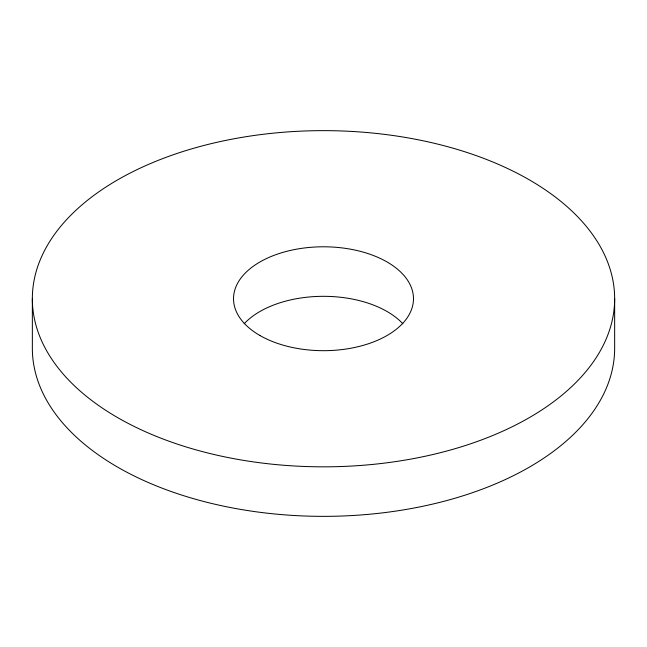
<?xml version="1.0" encoding="UTF-8"?>
<svg xmlns="http://www.w3.org/2000/svg" width="647" height="647" viewBox="0 0 647 647"><rect width="100%" height="100%" fill="white"/><g stroke="black" fill="none" stroke-linecap="round" stroke-linejoin="round"><path stroke-width="0.97" d="M614.65 298.736A291.15 168.091 0 0 1 177.925 444.311A291.15 168.091 0 0 1 177.925 153.161A291.15 168.091 0 0 1 614.65 298.736L614.65 348.264A291.15 168.091 0 0 1 323.5 516.355A291.15 168.091 0 0 1 32.35 348.264L32.35 298.736M244.162 323.767A89.973 51.946 0 0 1 323.5 296.318A89.973 51.946 0 0 1 402.838 323.767M259.876 335.469A89.973 51.946 0 0 0 410.408 312.186A89.973 51.946 0 0 0 300.216 248.561A89.973 51.946 0 0 0 259.876 335.469"/></g></svg>
